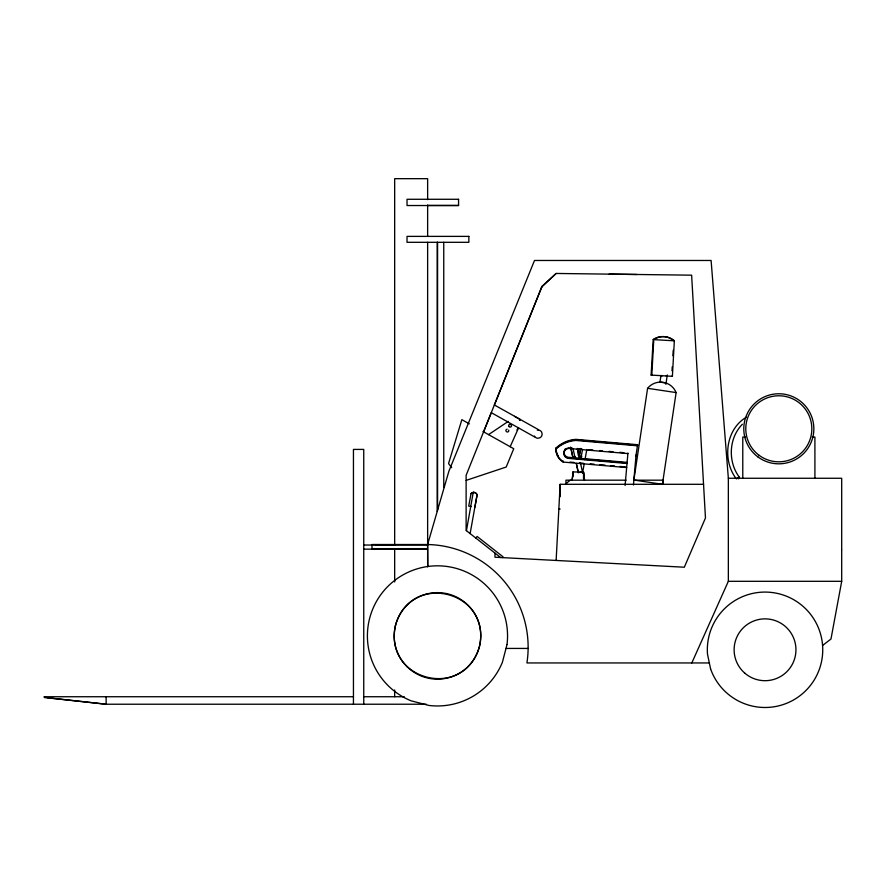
<?xml version="1.0" encoding="UTF-8"?>
<svg xmlns="http://www.w3.org/2000/svg" width="886" height="886" viewBox="0 0 886 886"><rect width="100%" height="100%" fill="white"/><g stroke="black" fill="none" stroke-linecap="round" stroke-linejoin="round"><path stroke-width="1.33" d="M556.131 560.45L560.151 484.299L703.55 484.299M651.11 375.088L672.396 376.328L674.346 340.811L672.43 339.316A16.745 16.745 0 0 0 655.85 338.374L653.203 339.582L651.11 375.088L651.819 375.155L653.768 339.637L674.346 340.811L671.865 339.26A16.745 16.745 0 0 0 655.275 338.308L653.203 339.582M672.009 370.791L672.252 366.693M672.895 355.773L673.216 350.313M555.976 449.058L556.065 447.962A32.494 32.417 5 0 1 575.911 439.356L637.577 444.706L637.488 445.802L575.811 440.453A32.494 32.417 5 0 0 555.976 449.058A14.431 14.397 5 0 0 563.119 462.06L626.668 467.575M563.119 462.06L563.208 460.964M625.106 485.495L627.93 453.045M633.446 485.007L636.059 454.906M583.387 471.939L584.494 480.179L583.531 471.939L573.076 471.972L572.123 480.179L573.22 471.939M635.96 456.002L637.577 444.706M647.588 388.312L633.878 480.035L662.418 484.299L676.118 392.576A16.745 16.745 0 0 0 647.588 388.312L676.118 392.576M660.989 375.354L659.97 382.11L666.084 383.051M665.895 384.336L667.291 374.933M474.907 507.202L477.133 494.765A3.566 3.566 0 0 0 471.042 493.668L468.716 506.116L471.252 506.548M466.435 530.67L473.257 492.284L474.298 492.461A3.566 3.566 0 0 1 477.022 494.776L477.133 494.765M470.134 533.582L477.078 494.765M581.836 456.379L579.3 455.958L580.629 448.493M580.74 448.482L579.3 455.958M580.817 459.014L582.456 449.855M580.862 459.014L581.349 456.312M582.479 473.279L584.217 463.799M584.948 459.745L586.82 449.567M841.7 550.062L841.7 581.305L830.979 639.016L822.585 645.462M371.954 548.633L427.606 548.633L427.606 544.513L448.87 471.286L534.502 260.473L711.104 260.473L728.347 478.263L728.347 581.305L691.811 662.949M736.355 478.883L738.415 477.344A2.558 0.93 -31.9 0 1 739.367 477.332L738.326 478.85M494.975 553.108L494.975 557.228L684.324 567.217L705.466 517.978L691.634 275.181L556.131 273.453L542.01 286.355L466.125 475.306L466.125 530.437L500.601 557.527M483.557 431.892L491.254 412.743M494.322 405.079L542.01 286.355M510.17 446.721L518.609 427.827M516.937 430.042L518.277 427.639M475.848 538.068L477.122 536.451L503.071 556.84L502.462 557.615M519.561 420.219C520.58 419.111 520.802 420.385 519.75 419.643M742.379 424.25C728.58 438.149 727.749 462.049 739.522 477.454M541.446 287.274L556.131 273.453M746.233 417.273C725.767 429.3 722.19 459.867 735.901 478.263M488.563 434.616L508.309 421.382M466.125 480.389L506.216 467.022L513.736 448.715L482.992 431.504M570.65 447.286L572.821 457.165L575.335 456.622M579.688 472.537L582.445 471.939L580.385 462.536M574.804 456.722L573.12 449.036M572.821 457.165L570.75 447.275M471.042 493.668L470.942 493.69A3.566 3.566 0 0 1 473.058 492.461L474.298 492.461M537.326 430.175L538.378 430.075M376.085 544.956L395.056 544.79M376.118 549.087L395.101 548.921M427.373 205.463L458.56 205.463M609.114 274.128L636.857 274.483M745.491 437.042L742.778 437.042L742.778 478.263M812.185 437.042L814.91 437.042L814.91 478.263M728.347 478.263L841.7 478.263L841.7 549.674M626.147 480.179L565.944 480.179L565.944 484.299M633.867 480.179L663.193 480.179L663.193 484.299M709.343 662.949L526.926 662.949A102.765 102.765 0 0 0 427.606 544.513L371.954 544.513L371.998 549.154M363.747 545.034L427.639 545.034L427.639 242.31M363.747 549.154L427.639 549.154L427.639 566.807M728.347 581.305L841.7 581.305M506.006 648.43L528.134 648.43M426.277 704.226L106.132 704.226L44.3 697.526L44.3 696.739L353.448 696.739M363.747 696.739L404.282 696.739M558.845 508.996L560.151 509.029M667.003 376.018L666.172 375.963M661.31 375.686L662.418 375.753M637.532 445.259L575.867 439.899A32.494 32.417 5 0 0 556.02 448.504A14.431 14.397 5 0 0 562.067 460.809M572.533 448.227L568.491 447.884A5.061 5.05 5 0 0 567.627 457.774L627.067 462.935M577.938 448.704L581.991 449.058M588.747 449.645L592.8 449.988M599.556 450.575L602.258 450.808M609.014 451.395L613.068 451.749M619.823 452.336L623.877 452.691M627.886 453.588L568.435 448.427A5.061 5.05 5 0 0 567.583 458.317L627.022 463.478M627.122 462.381L567.671 457.22A5.061 5.05 5 0 1 564.227 450.786M569.931 462.104L573.984 462.448M579.389 462.924L583.442 463.278M590.209 463.865L594.262 464.209M599.667 464.685L605.083 465.15M610.487 465.626L614.541 465.97M619.956 466.446L625.361 466.911M671.688 376.251L672.396 376.328M47.301 697.681L106.132 704.226L106.132 696.739M44.3 696.739L45.939 697.526M495.296 405.478L538.677 429.776M514.511 416.32L520.204 419.499M491.896 412.998L534.623 436.931M469.347 423.862L461.861 419.665L448.56 463.544L451.672 467.675M577.284 448.427L579.555 459.014M578.093 471.485L576.332 463.433L578.337 472.836M427.606 544.513L427.794 566.497M583.531 471.939L583.531 478.983M578.292 448.969L578.292 455.448M573.076 471.939L573.076 476.07M560.151 484.299L560.151 496.669M443.753 242.31L443.753 487.51M437.573 242.31L437.573 510.181M437.23 242.31L437.23 511.377M427.639 199.627L427.639 178.673L394.669 178.673L394.669 545.034M427.639 205.065L427.639 236.385M394.669 549.154L394.669 581.958M394.669 689.939L394.669 696.739M363.747 704.16L363.747 449.412L353.448 449.412L353.448 704.16M534.491 436.056A3.976 3.932 -60.8 0 0 537.824 438.249L539.873 437.784A4.186 4.142 -60.8 0 0 542.121 434.328L541.723 432.268A3.976 3.932 -60.8 0 0 539.408 430.264M566.065 483.922A16.745 16.745 0 0 1 570.451 480.179M564.714 449.734A5.061 5.05 5 0 1 565.434 448.814M558.512 456.556A14.431 14.397 5 0 1 557.261 454.285M556.796 453.078A14.431 14.397 5 0 1 556.065 447.962M508.653 430.098A1.44 1.362 29.2 0 1 507.811 431.936A1.44 1.362 29.2 0 1 505.972 430.873A1.44 1.362 29.2 0 1 507.135 429.234M395.521 625.261C383.062 680.669 463.998 701.169 479.437 646.525C491.885 591.128 410.949 570.617 395.521 625.261M507.025 644.51L502.417 662.207A70.072 70.072 0 0 1 428.868 705.433L411.159 700.837A70.072 70.072 0 0 1 370.481 615.338A70.072 70.072 0 0 1 452.115 567.372A70.072 70.072 0 0 1 507.025 644.51M458.56 199.284L407.028 199.284L407.028 205.53L458.56 205.53L458.56 199.284M468.86 236.385L407.028 236.385L407.028 242.31L468.86 242.31L468.86 236.385M710.572 668.852L707.493 654.101A57.712 57.712 0 0 1 785.439 595.802A57.712 57.712 0 0 1 805.341 691.091A57.712 57.712 0 0 1 710.572 668.852M758.028 456.999A35.041 35.041 0 0 0 813.636 432.689A35.041 35.041 0 0 0 764.784 396.695A35.041 35.041 0 0 0 758.028 456.999M744.683 673.05A30.91 30.91 0 0 0 795.362 655.773A30.91 30.91 0 0 0 755.06 620.521A30.91 30.91 0 0 0 744.683 673.05M759.224 455.382A33.026 33.026 0 0 0 811.631 432.468A33.026 33.026 0 0 0 765.593 398.534A33.026 33.026 0 0 0 759.224 455.382M508.774 426.244A1.44 1.362 29.2 0 0 511.222 426.609A1.44 1.362 29.2 0 0 510.225 424.372A1.44 1.362 29.2 0 0 508.774 426.244M407.294 666.914A43.281 43.281 0 0 0 479.437 646.525A43.281 43.281 0 0 0 425.712 594.251A43.281 43.281 0 0 0 407.294 666.914"/></g></svg>
